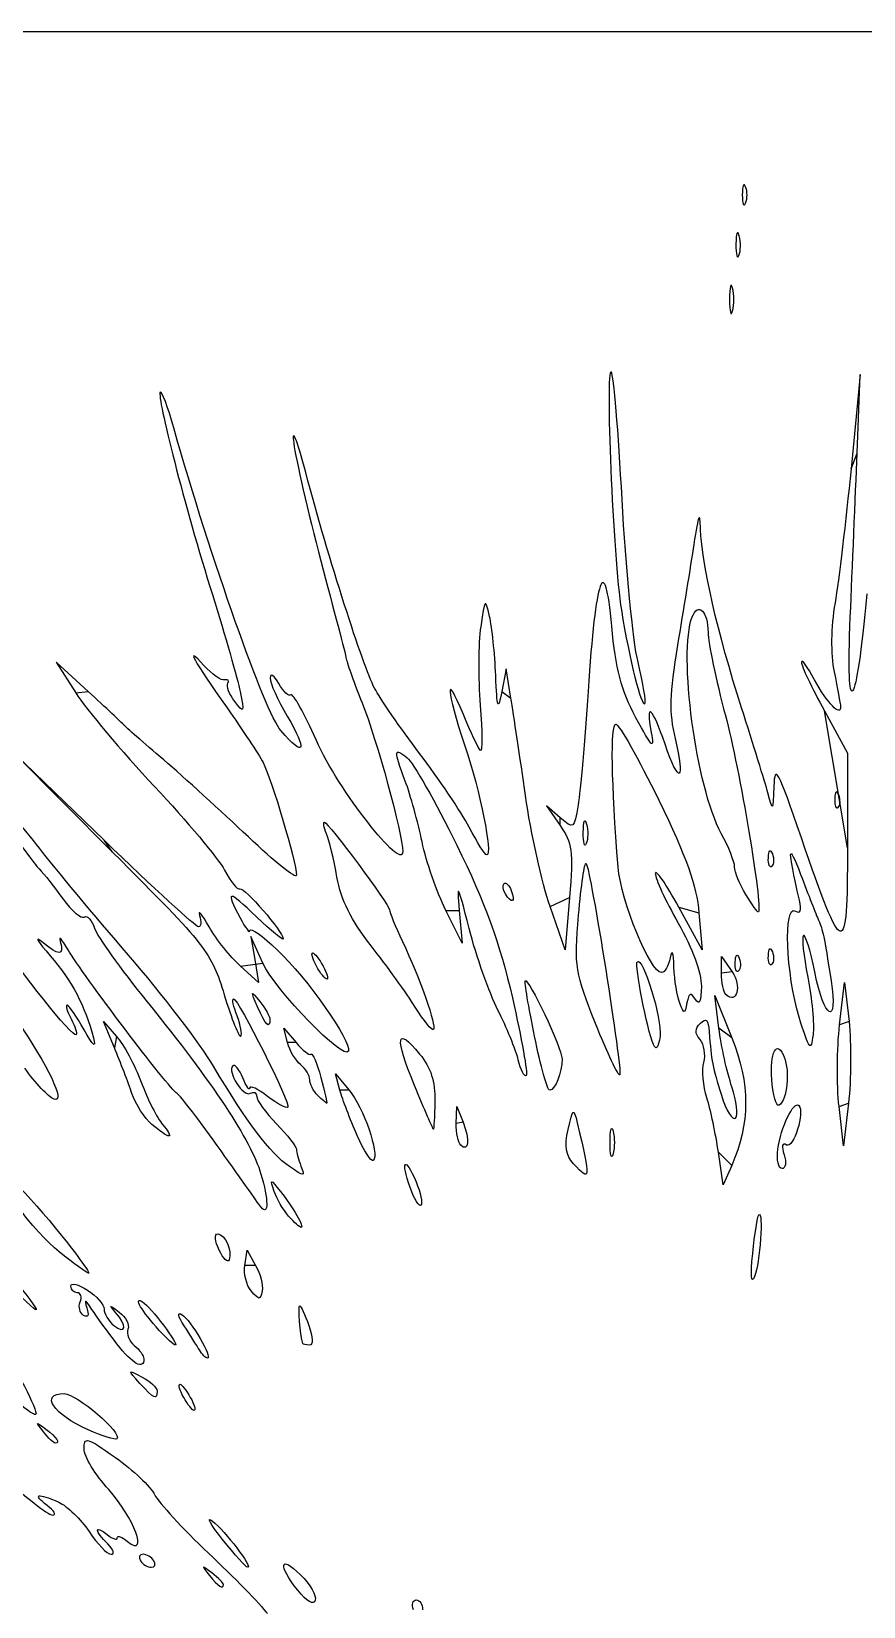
# Model space of a CAD drawing. Extents: x 759 to 1343, y 121 to 552.
# Drawn here: x 988.6 to 1064.9, y 408 to 552.3 of the extents above; entities that cross this region are included whole.
import ezdxf

# ---------------------------------------------------------------- set-up
doc = ezdxf.new("R2010")
doc.units = 0
doc.layers.add('Ebene_1', color=7, linetype='CONTINUOUS')

msp = doc.modelspace()

# ---------------------------------------------------------------- linework, layer by layer
at = {"layer": 'Ebene_1', "color": 7}
for points in [[(759.149696, 336.765508), (759.149696, 552.287068), (1051.22584, 552.287068), (1343.30192, 552.287068), (1343.30192, 336.765508), (1343.30192, 121.243956), (1051.22584, 121.243956), (759.149696, 121.243956), (759.149696, 336.765508), (759.149696, 336.765508)], [(1054.0628, 538.068636), (1054.0628, 538.068636)], [(1053.4728, 533.567204), (1053.47296, 533.567204)], [(1052.86224, 528.789228), (1052.86224, 528.789228)], [(1064.27792, 513.672604), (1064.56336, 520.85666), (1063.7204, 512.236428)], [(993.79624, 491.821116), (990.86256, 494.515132), (992.64608, 491.712076)], [(1032.54616, 491.222444), (1032.0976, 493.91646), (1031.70032, 491.821116)], [(1044.19392, 494.520252), (1044.19392, 494.520252)], [(1061.27696, 490.0529), (1063.39288, 486.189324), (1063.39288, 477.497268)], [(995.24968, 478.201052), (987.02688, 486.13314), (996.02464, 477.12398)], [(1062.59432, 482.354812), (1062.59432, 482.354812)], [(1037.06424, 480.257524), (1035.80424, 481.344372), (1037.05728, 479.548356)], [(1039.17472, 478.949836), (1039.17464, 478.949836)], [(1056.14184, 476.605044), (1056.14184, 476.605044)], [(1032.03328, 473.302292), (1032.03328, 473.302292)], [(1037.91328, 472.96298), (1037.51624, 468.173612), (1036.13752, 472.1197)], [(1049.78264, 471.540796), (1050.06112, 468.173788), (1047.9348, 472.065148)], [(1054.08416, 473.223572), (1054.08416, 473.223572)], [(1027.79952, 471.765812), (1028.07112, 468.77246), (1026.57912, 471.765812)], [(1009.8084, 466.93734), (1008.7, 469.370956), (1009.05608, 467.275604), (1009.41216, 465.180252), (1007.74512, 466.676932)], [(1051.83432, 466.012084), (1051.83432, 467.542196), (1052.81744, 466.161196)], [(1056.14184, 467.624972), (1056.14184, 467.624972)], [(1014.71632, 466.677108), (1014.71632, 466.677108)], [(1053.09936, 467.026332), (1053.09936, 467.026332)], [(1062.67416, 461.289068), (1063.13264, 465.180428), (1063.5356, 461.588404)], [(1048.01328, 463.283724), (1048.01328, 463.283716)], [(1051.61584, 460.989708), (1051.24832, 463.983068), (1052.80832, 460.0917)], [(1052.25008, 464.072892), (1052.25008, 464.072892)], [(1009.32768, 462.935412), (1009.32768, 462.935412)], [(1023.78096, 462.903924), (1023.78096, 462.903924)], [(1058.96896, 461.979884), (1058.96896, 461.979884)], [(996.19688, 459.193724), (995.20528, 461.588404), (996.39536, 460.231604)], [(1012.07536, 459.66234), (1011.73688, 460.989732), (1012.8468, 459.66818)], [(1040.30176, 461.401164), (1040.30176, 461.401164)], [(1034.70952, 460.241452), (1034.70952, 460.241452)], [(1045.6012, 459.49306), (1045.6012, 459.49306)], [(1033.21784, 458.075404), (1033.21784, 458.075404)], [(1016.87296, 455.302356), (1016.46552, 456.799036), (1017.71688, 455.302356)], [(1014.838, 454.82342), (1014.838, 454.82342)], [(1023.70912, 455.727868), (1023.70912, 455.727868)], [(1056.5624, 455.358388), (1056.56408, 455.358388)], [(1027.5332, 452.259116), (1027.5716, 453.805684), (1028.15888, 452.3603)], [(1063.4852, 454.10502), (1063.032, 450.21366), (1062.62376, 453.805684), (1062.62376, 453.805684)], [(999.63992, 452.15934), (999.63992, 452.15934)], [(1018.43976, 451.168812), (1018.43976, 451.168812)], [(1027.93816, 450.27602), (1027.93832, 450.27602)], [(1041.63112, 450.512988), (1041.63112, 450.512988)], [(1052.78832, 448.41762), (1051.99856, 446.621604), (1051.56296, 449.614964), (1051.56288, 449.614964)], [(1057.0196, 449.896268), (1057.0196, 449.896268)], [(1038.2824, 448.567308), (1038.2824, 448.567308)], [(1023.3028, 446.388788), (1023.3028, 446.388788)], [(1012.16488, 443.777916), (1012.16488, 443.777916)], [(991.14304, 440.485276), (991.14304, 440.485276)], [(1005.79832, 440.654516), (1005.79832, 440.654516)], [(1008.14168, 439.25498), (1008.35392, 440.634948), (1009.1396, 439.256556)], [(1054.70648, 440.335612), (1054.70648, 440.335612)], [(1008.7368, 436.916716), (1008.7368, 436.91674)], [(1000.30912, 433.301228), (1000.30912, 433.301228)], [(996.42384, 432.078764), (996.42384, 432.078748)], [(1003.99544, 431.505212), (1003.99544, 431.505212)], [(1013.45712, 432.103884), (1013.45744, 432.103884)], [(998.53344, 428.4493), (998.53344, 428.4493)], [(1002.54648, 427.164844), (1002.54648, 427.164844)], [(993.80248, 424.187924), (993.80248, 424.187924)], [(989.69056, 424.021828), (989.69056, 424.021828)], [(1006.10808, 414.14374), (1006.10808, 414.14374)], [(999.80824, 412.19806), (999.80824, 412.19806)], [(1006.19744, 410.029404), (1006.19744, 410.029404)], [(1013.0108, 409.489932), (1013.0108, 409.489932)]]:
    msp.add_lwpolyline(points, close=True, dxfattribs=at)
for points in [[(1054.0628, 538.068636), (1053.894, 538.48022), (1053.75584, 538.143436), (1053.75584, 537.320292)], [(1053.75584, 537.320292), (1053.75584, 536.497124), (1053.894, 536.160372), (1054.0628, 536.571956)], [(1054.0628, 536.571956), (1054.2316, 536.98354), (1054.2316, 537.657044), (1054.0628, 538.068636)], [(1053.47296, 533.567204), (1053.31872, 534.149692), (1053.18232, 533.818068), (1053.16992, 532.83026)], [(1053.16992, 532.83026), (1053.15792, 531.842452), (1053.28376, 531.365876), (1053.4504, 531.771196)], [(1053.4504, 531.771196), (1053.61712, 532.176516), (1053.62728, 532.984716), (1053.4728, 533.567204)], [(1052.86224, 528.789228), (1052.7092, 529.365452), (1052.584, 528.893996), (1052.584, 527.741556)], [(1052.86224, 526.693884), (1053.01528, 527.270108), (1053.01528, 528.213012), (1052.86224, 528.789228)], [(1052.584, 527.741556), (1052.584, 526.589116), (1052.7092, 526.11766), (1052.86224, 526.693884)], [(1041.74944, 521.09146), (1041.15816, 521.659292), (1041.90296, 503.98886), (1042.66776, 499.304684)], [(1042.73344, 509.41738), (1042.4008, 515.637892), (1041.958, 520.891236), (1041.74944, 521.09146)], [(1000.39968, 519.246372), (1000.0472, 518.89958), (1002.68448, 508.66206), (1005.17608, 500.704916)], [(1001.63864, 515.981972), (1001.09264, 517.91066), (1000.53512, 519.379636), (1000.39968, 519.246372)], [(1011.44648, 488.24486), (1010.00416, 489.931228), (1005.03536, 503.98338), (1001.63864, 515.981972)], [(1013.73304, 511.876596), (1012.89864, 515.005924), (1012.43928, 516.135276), (1012.63736, 514.570612)], [(1012.63736, 514.570612), (1012.82488, 513.0889), (1013.94424, 508.239668), (1015.1248, 503.794532)], [(1063.65504, 498.705828), (1063.84064, 502.986332), (1064.12088, 509.72138), (1064.27792, 513.672604)], [(1063.7204, 512.236428), (1063.25672, 507.4953), (1062.59664, 501.972564), (1062.25344, 499.963676)], [(1020.03552, 492.144372), (1018.96936, 494.18474), (1015.82768, 504.020756), (1013.73304, 511.876596)], [(1044.19392, 494.520252), (1043.72336, 496.493156), (1043.06616, 503.19686), (1042.73344, 509.41738)], [(1049.93256, 506.677356), (1049.87496, 508.408612), (1049.74056, 508.110364), (1049.308, 505.291212)], [(1053.69168, 490.324436), (1051.48688, 497.1825), (1050.03904, 503.480804), (1049.93256, 506.677356)], [(1049.308, 505.291212), (1049.0048, 503.315596), (1048.33456, 499.172196), (1047.81848, 496.08366)], [(1015.1248, 503.794532), (1016.30536, 499.349404), (1017.35424, 495.308372), (1017.45552, 494.814468)], [(1041.78448, 497.807828), (1041.15592, 504.819196), (1040.30056, 502.4601), (1039.61376, 491.821116)], [(1005.17608, 500.704916), (1006.3452, 496.971268), (1007.49, 492.973556), (1007.72, 491.821116)], [(1065.16976, 500.785908), (1064.19536, 489.975268), (1063.2184, 488.63366), (1063.65504, 498.705828)], [(1030.58704, 498.705828), (1030.19536, 500.414212), (1030.15568, 500.36826), (1029.77272, 497.763988)], [(1042.66776, 499.304684), (1043.43248, 494.621452), (1044.49824, 490.390812), (1044.83096, 490.718132)], [(1049.15984, 498.653564), (1049.70824, 500.05954), (1050.61736, 499.177516), (1050.61736, 497.2395)], [(1062.25344, 499.963676), (1061.86152, 497.669228), (1061.83432, 495.309452), (1062.18064, 493.617124)], [(1031.15088, 493.317788), (1031.06728, 495.293404), (1030.81352, 497.71802), (1030.58704, 498.705828)], [(1044.00816, 489.426428), (1042.66304, 491.93238), (1042.13168, 493.934996), (1041.78448, 497.807828)], [(1051.82128, 478.83074), (1049.51824, 483.058404), (1047.8688, 495.343476), (1049.15984, 498.653564)], [(1029.77272, 497.763988), (1029.55128, 496.258172), (1029.53304, 493.025348), (1029.73192, 490.57994)], [(1050.61736, 497.2395), (1050.61736, 496.307172), (1051.33208, 492.888196), (1052.2056, 489.64178)], [(1004.40296, 494.215796), (1002.57664, 496.249916), (1003.44472, 494.656292), (1006.52272, 490.324436)], [(1047.81848, 496.08366), (1047.05864, 491.536372), (1047.01688, 489.907372), (1047.59896, 487.520284)], [(1006.32008, 492.88362), (1006.0048, 492.793148), (1005.14208, 493.392628), (1004.40296, 494.215796)], [(1011.2676, 492.550676), (1010.8368, 493.314188), (1010.48744, 493.54366), (1010.47536, 493.071052)], [(1017.45552, 494.814468), (1017.5568, 494.320564), (1018.20424, 492.5151), (1018.89424, 490.802324)], [(1028.18208, 489.72758), (1026.48136, 493.855116), (1026.57352, 492.053492), (1028.32992, 486.837972)], [(1044.83096, 490.718132), (1044.9512, 490.836404), (1044.66448, 492.547356), (1044.19392, 494.520252)], [(1059.17416, 494.515132), (1059.16616, 494.185868), (1060.1132, 492.17786), (1061.27696, 490.0529)], [(1060.3716, 492.90758), (1059.72016, 494.121004), (1059.18136, 494.844404), (1059.17416, 494.515132)], [(1062.18064, 493.617124), (1062.48352, 492.13542), (1062.74328, 490.705156), (1062.75792, 490.438772)], [(1006.59784, 492.577684), (1006.76032, 492.836428), (1006.63544, 492.9741), (1006.32008, 492.88362)], [(1007.22024, 490.916508), (1006.71536, 491.571412), (1006.43528, 492.318948), (1006.59784, 492.577684)], [(1010.47536, 493.071052), (1010.46336, 492.606076), (1011.16248, 491.035868), (1012.02872, 489.581692)], [(1012.37504, 491.516196), (1012.18984, 491.333972), (1011.69152, 491.7995), (1011.2676, 492.550676)], [(1024.16992, 486.15766), (1022.40536, 488.475708), (1020.54488, 491.169732), (1020.03552, 492.144372)], [(1031.70032, 491.821116), (1031.35864, 490.019188), (1031.28168, 490.228772), (1031.15088, 493.317788)], [(1062.75792, 490.438772), (1062.81312, 489.436756), (1061.51304, 490.78134), (1060.3716, 492.90758)], [(992.64608, 491.712076), (993.62696, 490.170388), (996.87128, 486.313716), (999.8556, 483.141692)], [(997.05064, 488.774076), (996.87432, 488.968236), (995.40984, 490.339404), (993.79624, 491.821116)], [(1007.72, 491.821116), (1008.11152, 489.859908), (1008.07952, 489.801996), (1007.22024, 490.916508)], [(1014.70672, 487.345804), (1013.60952, 489.821732), (1012.56024, 491.698404), (1012.37504, 491.516196)], [(1018.89424, 490.802324), (1020.25208, 487.431716), (1022.62368, 478.762076), (1022.62368, 477.168764)], [(1029.73192, 490.57994), (1029.93104, 488.134532), (1029.94112, 486.269252), (1029.75432, 486.434892)], [(1033.87672, 482.2971), (1033.3916, 485.724324), (1032.79288, 489.740732), (1032.54616, 491.222444)], [(1039.61376, 491.821116), (1039.3268, 487.37598), (1038.91928, 482.711164), (1038.70816, 481.45486)], [(1046.67248, 486.992964), (1045.51304, 490.427284), (1044.85952, 490.98902), (1045.40856, 488.07942)], [(1006.52272, 490.324436), (1007.92656, 488.34882), (1009.41112, 486.096476), (1009.82184, 485.319228)], [(1012.02872, 489.581692), (1013.93344, 486.383964), (1013.63128, 485.690236), (1011.44648, 488.24486)], [(1029.75432, 486.434892), (1029.56752, 486.600516), (1028.86008, 488.082228), (1028.18208, 489.72758)], [(1045.40856, 488.07942), (1045.71608, 486.449516), (1045.4888, 486.668132), (1044.00816, 489.426428)], [(1052.2056, 489.64178), (1053.50904, 484.797796), (1055.63496, 472.12482), (1055.2264, 471.634524)], [(1056.0956, 482.541716), (1055.832, 483.529524), (1054.75024, 487.031748), (1053.69168, 490.324436)], [(1000.71792, 485.553484), (998.87728, 487.130652), (997.22696, 488.579916), (997.05064, 488.774076)], [(1042.37336, 475.736908), (1041.75064, 483.42298), (1041.664, 488.827932), (1042.1636, 488.827932)], [(1042.1636, 488.827932), (1042.46, 488.827932), (1044.23288, 485.695908), (1046.10336, 481.867868)], [(1022.62368, 477.168764), (1022.62368, 475.234524), (1016.69864, 482.850996), (1014.70672, 487.345804)], [(1022.86472, 483.601684), (1021.77896, 486.496764), (1021.79936, 486.756836), (1023.03416, 485.758212)], [(1028.32992, 486.837972), (1029.73288, 482.671956), (1030.89744, 476.85434), (1030.32848, 476.85434)], [(1047.59896, 487.520284), (1048.56424, 483.561556), (1047.94904, 483.211444), (1046.67248, 486.992964)], [(1008.47624, 478.503148), (1006.04984, 480.803668), (1002.55864, 483.976316), (1000.71792, 485.553484)], [(1009.82184, 485.319228), (1010.60712, 483.833148), (1012.88776, 476.154292), (1012.88776, 474.996284)], [(1023.03416, 485.758212), (1023.59296, 485.306316), (1025.64, 481.703748), (1027.58328, 477.752524)], [(1028.71336, 479.398692), (1027.97904, 480.798084), (1025.93448, 483.83962), (1024.16992, 486.15766)], [(1059.17256, 478.41598), (1057.02864, 484.654996), (1056.7168, 485.239028), (1056.65056, 483.140388)], [(1024.39912, 478.05186), (1024.0208, 479.862836), (1023.33032, 482.36026), (1022.86472, 483.601684)], [(989.3284, 477.472052), (987.92656, 479.293484), (986.0396, 481.4487), (985.1352, 482.26142)], [(999.8556, 483.141692), (1002.83992, 479.96966), (1005.7348, 476.5165), (1006.28864, 475.468012)], [(1036.13752, 472.1197), (1035.3792, 474.290036), (1034.36184, 478.869876), (1033.87672, 482.2971)], [(1056.65056, 483.140388), (1056.57696, 480.813748), (1056.56128, 480.796732), (1056.0956, 482.541716)], [(1062.22672, 481.993116), (1062.20032, 481.36202), (1062.34408, 481.008428), (1062.54632, 481.207356)], [(1062.59432, 482.354812), (1062.40008, 482.832388), (1062.25592, 482.690532), (1062.22672, 481.993116)], [(1062.54632, 481.207356), (1062.74848, 481.4063), (1062.77016, 481.922652), (1062.59432, 482.354812)], [(1038.70816, 481.45486), (1038.32936, 479.200732), (1038.30768, 479.18498), (1037.06424, 480.257524)], [(1046.10336, 481.867868), (1048.61488, 476.727716), (1049.57688, 474.027396), (1049.78264, 471.540796)], [(985.99816, 480.06114), (987.3772, 478.038268), (988.86632, 476.017748), (989.30744, 475.571108)], [(1015.6432, 478.800196), (1015.39648, 479.37642), (1015.308, 479.847868), (1015.44656, 479.847868)], [(1015.44656, 479.847868), (1015.79104, 479.847868), (1021.40976, 472.287788), (1021.40976, 471.824324)], [(1030.32848, 476.85434), (1030.1744, 476.85434), (1029.4476, 477.9993), (1028.71336, 479.398692)], [(1037.05728, 479.548356), (1038.16568, 477.959628), (1038.26448, 477.199596), (1037.91328, 472.96298)], [(1039.17464, 478.949836), (1039.18664, 479.937644), (1039.32336, 480.269276), (1039.47768, 479.686788)], [(1039.47768, 479.686788), (1039.63192, 479.1043), (1039.62176, 478.296092), (1039.45528, 477.890772)], [(1003.9016, 470.268956), (1003.6656, 470.268956), (999.77224, 473.838396), (995.24968, 478.201052)], [(1012.88776, 474.996284), (1012.88776, 474.624548), (1010.90256, 476.202636), (1008.47624, 478.503148)], [(1016.59992, 474.811844), (1016.3204, 476.42922), (1015.88992, 478.223972), (1015.6432, 478.800196)], [(1026.57912, 471.765812), (1025.75848, 473.412156), (1024.77744, 476.240876), (1024.39912, 478.05186)], [(1027.58328, 477.752524), (1030.17336, 472.485964), (1031.53312, 468.750844), (1032.6776, 463.75858)], [(1039.45528, 477.890772), (1039.28856, 477.485452), (1039.16232, 477.962052), (1039.17472, 478.949836)], [(1053.05128, 475.758372), (1053.05128, 476.206348), (1052.49784, 477.588916), (1051.82128, 478.83074)], [(1058.98464, 472.724508), (1057.8856, 477.535092), (1057.91864, 478.179524), (1059.10416, 475.0585)], [(1063.39288, 477.497268), (1063.39288, 467.129076), (1063.0236, 467.20946), (1059.17256, 478.41598)], [(997.49136, 467.673372), (994.4036, 471.241212), (990.73024, 475.65062), (989.3284, 477.472052)], [(996.02464, 477.12398), (1004.6976, 468.439996), (1005.06712, 467.968052), (1006.2624, 464.048196)], [(1038.7484, 471.332612), (1038.9816, 474.087132), (1039.29352, 476.221724), (1039.44144, 476.07614)], [(1056.46144, 475.819284), (1056.2592, 475.620356), (1056.11544, 475.973948), (1056.14184, 476.605044)], [(1056.14184, 476.605044), (1056.17144, 477.302468), (1056.3152, 477.444324), (1056.50944, 476.96674)], [(1056.50944, 476.96674), (1056.6852, 476.53458), (1056.6636, 476.01822), (1056.46144, 475.819284)], [(989.30744, 475.571108), (989.74848, 475.12446), (990.73744, 473.8803), (991.50504, 472.806308)], [(1006.28864, 475.468012), (1006.84256, 474.419508), (1007.47696, 473.64334), (1007.69856, 473.74318)], [(1019.73528, 468.525796), (1017.88976, 470.875804), (1016.95688, 472.746116), (1016.59992, 474.811844)], [(1039.44144, 476.07614), (1039.83056, 475.693316), (1042.80136, 456.99174), (1042.51744, 456.712396)], [(1046.36032, 466.078436), (1045.31832, 466.078436), (1042.62784, 472.596196), (1042.37336, 475.736908)], [(1045.77896, 475.155772), (1045.76296, 474.715372), (1046.70776, 472.668972), (1047.87912, 470.608212)], [(1047.9348, 472.065148), (1046.76528, 474.205396), (1045.7952, 475.59618), (1045.77896, 475.155772)], [(1054.08416, 473.223572), (1053.51608, 474.169732), (1053.05128, 475.310396), (1053.05128, 475.758372)], [(1059.10416, 475.0585), (1059.792, 473.247524), (1060.52944, 471.361708), (1060.7428, 470.867804)], [(1009.2368, 471.166964), (1006.5876, 473.712092), (1006.32704, 473.698212), (1007.71184, 471.085732)], [(1007.69856, 473.74318), (1008.1, 473.924108), (1011.6708, 469.810572), (1011.6708, 469.167132)], [(1028.712, 470.131108), (1027.66504, 474.223276), (1027.55936, 474.412564), (1027.79952, 471.765812)], [(1032.03328, 473.302292), (1031.81272, 473.653468), (1031.76272, 474.069196), (1031.92224, 474.226124)], [(1031.92224, 474.226124), (1032.08176, 474.383052), (1032.3744, 474.095724), (1032.57256, 473.58762)], [(1032.57256, 473.58762), (1032.984, 472.5327), (1032.63336, 472.34714), (1032.03328, 473.302292)], [(991.50504, 472.806308), (992.27256, 471.732316), (993.13376, 470.995364), (993.4188, 471.168652)], [(1004.88352, 470.268956), (1004.22648, 471.421404), (1003.83336, 471.892852), (1004.00984, 471.316636)], [(1021.40976, 471.824324), (1021.40976, 471.620332), (1021.95016, 470.311404), (1022.61064, 468.915596)], [(1055.2264, 471.634524), (1055.1664, 471.562364), (1054.65224, 472.277412), (1054.08416, 473.223572)], [(1058.96896, 461.979884), (1057.75264, 465.90182), (1057.51768, 472.379988), (1058.61592, 471.712164)], [(1058.61592, 471.712164), (1059.09376, 471.421612), (1059.2096, 471.739684), (1058.98464, 472.724508)], [(993.4188, 471.168652), (993.70376, 471.341948), (994.12968, 470.886108), (994.36536, 470.1557)], [(1004.00984, 471.316636), (1004.18632, 470.740412), (1004.1376, 470.268956), (1003.9016, 470.268956)], [(1007.71184, 471.085732), (1008.21176, 470.142604), (1008.62256, 469.627684), (1008.62456, 469.941452)], [(1011.6708, 469.167132), (1011.6708, 468.980948), (1010.57552, 469.880876), (1009.2368, 471.166964)], [(1040.30176, 461.401164), (1038.43184, 466.056756), (1038.34744, 466.596644), (1038.7484, 471.332612)], [(1047.87912, 470.608212), (1049.1644, 468.346948), (1050.00512, 466.053404), (1049.99952, 464.823564)], [(1060.7428, 470.867804), (1061.16136, 469.898732), (1061.21928, 469.620436), (1061.89576, 465.3301)], [(992.68984, 460.375116), (992.40104, 460.090932), (987.33208, 466.39922), (985.58168, 469.221324)], [(989.52296, 468.921988), (988.8352, 469.498204), (989.19016, 468.911668), (990.31176, 467.618516)], [(991.22832, 468.921988), (991.63912, 467.592956), (991.10928, 467.592956), (989.52296, 468.921988)], [(991.94264, 468.173644), (991.3716, 469.161452), (991.05016, 469.498204), (991.22832, 468.921988)], [(994.36536, 470.1557), (994.60096, 469.425284), (996.76936, 466.390604), (999.184, 463.411956)], [(1007.74512, 466.676932), (1006.82832, 467.500108), (1005.54056, 469.116516), (1004.88352, 470.268956)], [(1008.62456, 469.941452), (1008.62456, 470.255228), (1009.75696, 469.447028), (1011.1364, 468.145444)], [(1022.61064, 468.915596), (1024.19568, 465.566124), (1025.7436, 461.162788), (1025.4408, 460.86486)], [(1031.34656, 462.647724), (1030.5488, 464.218148), (1029.36328, 467.585676), (1028.712, 470.131108)], [(1059.35592, 469.487532), (1059.18864, 469.3229), (1059.36872, 467.6041), (1059.7556, 465.66798)], [(1060.39008, 466.136644), (1059.98864, 468.144268), (1059.52328, 469.652172), (1059.35592, 469.487532)], [(990.31176, 467.618516), (992.30816, 465.316844), (993.48064, 463.090076), (994.27504, 460.091588)], [(1001.93464, 455.002924), (1001.18624, 455.45802), (993.23352, 465.940692), (991.94264, 468.173644)], [(1005.28736, 457.495964), (1004.08728, 459.5257), (1000.57912, 464.105532), (997.49136, 467.673372)], [(1011.1364, 468.145444), (1013.85904, 465.57642), (1017.95272, 459.755732), (1017.64336, 458.893396)], [(1014.71632, 466.677108), (1014.35808, 467.335644), (1014.20192, 467.874452), (1014.36928, 467.874452)], [(1014.36928, 467.874452), (1014.53656, 467.874452), (1014.96656, 467.335644), (1015.3248, 466.677108)], [(1023.78096, 462.903924), (1023.0008, 464.156004), (1021.18024, 466.685852), (1019.73528, 468.525796)], [(1044.12768, 467.077156), (1044.6516, 467.59258), (1046.42432, 461.79566), (1046.21192, 460.261772)], [(1047.492, 466.576404), (1047.4392, 467.96966), (1047.31272, 468.280036), (1047.14544, 467.425444)], [(1053.09936, 467.026332), (1053.12896, 467.723756), (1053.27272, 467.865612), (1053.46696, 467.388028)], [(1056.46144, 466.83922), (1056.2592, 466.640284), (1056.11544, 466.993876), (1056.14184, 467.624972)], [(1056.14184, 467.624972), (1056.17144, 468.322396), (1056.3152, 468.464252), (1056.50944, 467.986676)], [(1056.50944, 467.986676), (1056.6852, 467.554508), (1056.6636, 467.038156), (1056.46144, 466.83922)], [(1017.64336, 458.893396), (1017.29616, 457.925852), (1010.94104, 464.450524), (1009.8084, 466.93734)], [(1015.67184, 465.479764), (1015.50456, 465.479764), (1015.07456, 466.018572), (1014.71632, 466.677108)], [(1015.3248, 466.677108), (1015.68304, 466.018572), (1015.8392, 465.479764), (1015.67184, 465.479764)], [(1045.6012, 459.49306), (1045.026, 460.852956), (1043.86656, 466.820268), (1044.12768, 467.077156)], [(1047.14544, 467.425444), (1047.0004, 466.684588), (1046.64712, 466.078436), (1046.36032, 466.078436)], [(1048.01328, 463.283716), (1047.77216, 463.886868), (1047.5376, 465.368572), (1047.492, 466.576404)], [(1052.81744, 466.161196), (1053.73736, 464.869036), (1053.25304, 463.08618), (1052.25008, 464.072892)], [(1053.41896, 466.240572), (1053.2168, 466.041644), (1053.07296, 466.395236), (1053.09936, 467.026332)], [(1053.46696, 467.388028), (1053.64272, 466.955868), (1053.62112, 466.439516), (1053.41896, 466.240572)], [(1061.89576, 465.3301), (1062.56616, 461.078196), (1061.26192, 461.776828), (1060.39008, 466.136644)], [(1034.70952, 460.241452), (1034.15968, 462.957892), (1033.77232, 465.248348), (1033.8488, 465.331348)], [(1033.8488, 465.331348), (1034.1424, 465.650148), (1037.23048, 459.125596), (1037.23048, 458.186412)], [(1049.99952, 464.823564), (1049.99152, 463.410772), (1049.82536, 463.041924), (1049.45264, 463.62098)], [(1052.25008, 464.072892), (1052.02144, 464.297892), (1051.83432, 465.170532), (1051.83432, 466.012084)], [(1059.7556, 465.66798), (1060.1428, 463.731868), (1060.3604, 461.348412), (1060.23912, 460.371412)], [(999.184, 463.411956), (1005.30072, 455.866612), (1008.66496, 450.78246), (1009.63104, 447.624172)], [(1006.2624, 464.048196), (1006.9444, 461.811548), (1007.62648, 460.103644), (1007.77816, 460.25286)], [(1007.44344, 462.103868), (1007.10768, 462.972708), (1006.96008, 463.68358), (1007.11536, 463.68358)], [(1007.11536, 463.68358), (1007.54368, 463.68358), (1012.3932, 454.017324), (1012.1064, 453.735172)], [(1009.32768, 462.935412), (1008.66368, 464.462052), (1008.67872, 464.49726), (1009.53424, 463.41966)], [(1009.53424, 463.41966), (1010.04168, 462.780508), (1010.45688, 462.039652), (1010.45688, 461.773316)], [(1032.6776, 463.75858), (1033.53624, 460.013148), (1034.10376, 456.815884), (1033.9388, 456.653556)], [(1048.68336, 463.321644), (1048.4616, 462.2359), (1048.4328, 462.234268), (1048.01328, 463.283724)], [(1049.45264, 463.62098), (1049.02256, 464.289204), (1048.8688, 464.229356), (1048.68336, 463.321644)], [(991.85864, 463.08494), (991.68752, 463.08494), (991.85064, 462.523068), (992.22672, 461.836324)], [(993.42064, 460.839924), (992.73272, 462.074684), (992.02976, 463.08494), (991.85864, 463.08494)], [(992.22672, 461.836324), (992.60032, 461.149588), (992.80872, 460.492044), (992.68984, 460.375116)], [(1007.77816, 460.25286), (1007.92984, 460.402084), (1007.77816, 461.235028), (1007.44344, 462.103868)], [(1010.45688, 461.773316), (1010.45688, 460.863388), (1010.04408, 461.28818), (1009.32768, 462.935412)], [(1025.4408, 460.86486), (1025.30808, 460.734268), (1024.56112, 461.651844), (1023.78096, 462.903924)], [(1033.21784, 458.075404), (1032.9864, 459.019748), (1032.14424, 461.077292), (1031.34656, 462.647724)], [(1049.91304, 461.434148), (1050.44664, 461.959084), (1050.64272, 461.771404), (1050.72152, 460.660444)], [(1060.23912, 460.371412), (1060.04312, 458.791812), (1059.90248, 458.969964), (1058.96896, 461.979884)], [(987.27168, 461.661772), (990.10792, 457.58754), (991.768, 454.075404), (990.65976, 454.493796)], [(994.27504, 460.091588), (994.54344, 459.078396), (994.26704, 459.32014), (993.42064, 460.839924)], [(1023.70912, 455.727868), (1021.85312, 460.21058), (1022.02448, 461.26682), (1024.17768, 458.615868)], [(1042.51744, 456.712396), (1042.3864, 456.583452), (1041.38936, 458.693396), (1040.30176, 461.401164)], [(1046.21192, 460.261772), (1046.05672, 459.141316), (1045.85656, 458.889372), (1045.6012, 459.49306)], [(1049.88744, 459.93626), (1049.38648, 460.530124), (1049.3932, 460.922804), (1049.91304, 461.434148)], [(1050.72152, 460.660444), (1050.9124, 457.970916), (1051.01896, 457.413444), (1051.8356, 454.834116)], [(1052.79992, 455.610204), (1052.3508, 456.922588), (1051.818, 459.343364), (1051.61584, 460.989708)], [(1062.62376, 453.805684), (1062.3992, 455.7813), (1062.42184, 459.14882), (1062.67416, 461.289068)], [(1063.5356, 461.588404), (1063.7572, 459.612788), (1063.73456, 456.245268), (1063.4852, 454.10502)], [(997.80624, 455.003028), (997.46648, 455.990828), (996.74224, 457.876644), (996.19688, 459.193724)], [(996.39536, 460.231604), (997.04992, 459.485356), (998.06352, 457.599548), (998.64784, 456.040908)], [(1013.2608, 457.643348), (1012.79496, 458.023724), (1012.26152, 458.932268), (1012.07536, 459.66234)], [(1012.8468, 459.66818), (1013.45728, 458.941324), (1014.07336, 458.461388), (1014.21592, 458.601644)], [(1036.10056, 455.302412), (1035.88536, 455.302444), (1035.25936, 457.525012), (1034.70952, 460.241452)], [(1050.2272, 457.855084), (1050.41376, 458.557052), (1050.2608, 459.49358), (1049.88744, 459.93626)], [(1052.80832, 460.0917), (1054.47944, 455.922996), (1054.47312, 452.249164), (1052.78832, 448.41762)], [(1056.56408, 455.358388), (1056.18208, 457.919404), (1056.66064, 459.920964), (1057.38584, 458.795324)], [(1012.23432, 448.317132), (1010.48744, 449.516068), (1008.2844, 452.426924), (1005.28736, 457.495964)], [(1007.04472, 457.535724), (1006.50072, 457.00046), (1008.0204, 454.633196), (1008.65888, 455.021412)], [(1007.96824, 456.436772), (1007.6476, 457.225436), (1007.232, 457.719964), (1007.04472, 457.535724)], [(1014.10784, 456.246796), (1014.10784, 456.634532), (1013.72664, 457.26298), (1013.2608, 457.643348)], [(1014.21592, 458.601644), (1014.35848, 458.7419), (1014.7652, 457.787532), (1015.11968, 456.480836)], [(1024.17768, 458.615868), (1025.2196, 457.332972), (1025.60496, 456.129292), (1025.56712, 454.2755)], [(1033.9388, 456.653556), (1033.77376, 456.491228), (1033.44936, 457.13106), (1033.21784, 458.075404)], [(1037.23048, 458.186412), (1037.23048, 456.906716), (1036.60192, 455.30234), (1036.10056, 455.302412)], [(1050.5076, 454.593548), (1050.1668, 455.685428), (1050.04056, 457.153116), (1050.2272, 457.855084)], [(1057.38584, 458.795324), (1058.05072, 457.763356), (1058.04728, 455.230732), (1057.37784, 454.194036)], [(990.65976, 454.493796), (990.14432, 454.688388), (988.93992, 455.960148), (987.98336, 457.319924)], [(998.64784, 456.040908), (999.23216, 454.482268), (1000.11704, 452.735556), (1000.61416, 452.15934)], [(1008.58976, 455.4953), (1008.56816, 455.224452), (1008.28888, 455.648116), (1007.96824, 456.436772)], [(1014.838, 454.82342), (1014.4364, 455.218548), (1014.10784, 455.85906), (1014.10784, 456.246796)], [(1015.11968, 456.480836), (1015.47416, 455.17414), (1015.72008, 454.10502), (1015.66624, 454.10502)], [(999.63992, 452.15934), (998.9712, 452.735556), (998.146, 454.01522), (997.80624, 455.003028)], [(1005.96752, 449.747068), (1004.05176, 452.45394), (1002.23704, 454.819084), (1001.93464, 455.002924)], [(1010.24248, 454.73858), (1009.35472, 455.425628), (1008.61096, 455.766156), (1008.58976, 455.4953)], [(1008.65888, 455.021412), (1008.97672, 455.2147), (1009.2368, 455.085092), (1009.2368, 454.733396)], [(1009.2368, 454.733396), (1009.2368, 454.3817), (1010.05832, 453.248236), (1011.06232, 452.214588)], [(1012.1064, 453.735172), (1011.96896, 453.600004), (1011.13024, 454.051532), (1010.24248, 454.73858)], [(1015.66624, 454.10502), (1015.61264, 454.10502), (1015.2396, 454.4283), (1014.838, 454.82342)], [(1018.43976, 451.168812), (1017.80216, 452.619092), (1017.09712, 454.479188), (1016.87296, 455.302356)], [(1017.71688, 455.302356), (1019.0308, 453.730932), (1020.51264, 449.430868), (1019.93584, 448.863364)], [(1025.43984, 451.719476), (1025.39824, 451.724276), (1024.61984, 453.528284), (1023.70912, 455.727868)], [(1051.56288, 449.614964), (1051.32328, 451.261308), (1050.84848, 453.501668), (1050.5076, 454.593548)], [(1051.8356, 454.834116), (1052.282, 453.424156), (1052.86536, 452.485092), (1053.13184, 452.7473)], [(1053.13184, 452.7473), (1053.3984, 453.009516), (1053.24896, 454.29782), (1052.79992, 455.610204)], [(1057.37784, 454.194036), (1057.01136, 453.62502), (1056.76944, 453.970412), (1056.5624, 455.358388)], [(1025.56712, 454.2755), (1025.53832, 452.86466), (1025.48112, 451.714444), (1025.43984, 451.719476)], [(1037.79504, 451.710332), (1038.24064, 453.677092), (1038.29152, 453.713836), (1038.62472, 452.309004)], [(1057.0196, 449.896268), (1057.27688, 451.896484), (1058.46232, 454.3689), (1058.9392, 453.899764)], [(1058.9392, 453.899764), (1059.51752, 453.33074), (1058.44016, 449.896908), (1057.80456, 450.283404)], [(1001.18696, 451.11166), (1001.0048, 451.11166), (1000.30864, 451.583116), (999.63992, 452.15934)], [(1000.61416, 452.15934), (1001.11136, 451.583116), (1001.36912, 451.11166), (1001.18696, 451.11166)], [(1011.06232, 452.214588), (1012.06632, 451.180948), (1012.88776, 450.12782), (1012.88776, 449.874316)], [(1027.93832, 450.27602), (1027.69432, 450.516108), (1027.512, 451.4085), (1027.5332, 452.259116)], [(1028.15888, 452.3603), (1028.79184, 450.802708), (1028.66072, 449.565108), (1027.93816, 450.27602)], [(1038.2824, 448.567308), (1037.56208, 449.351668), (1037.4396, 450.141612), (1037.79504, 451.710332)], [(1038.62472, 452.309004), (1039.8684, 447.064452), (1039.84976, 446.860684), (1038.2824, 448.567308)], [(1041.63112, 450.512988), (1041.63112, 451.665436), (1041.75632, 452.136884), (1041.90944, 451.560668)], [(1019.93584, 448.863364), (1019.75056, 448.681084), (1019.07736, 449.71854), (1018.43976, 451.168812)], [(1041.90944, 449.465316), (1041.75632, 448.8891), (1041.63112, 449.360548), (1041.63112, 450.512988)], [(1041.90944, 451.560668), (1042.06248, 450.984444), (1042.06248, 450.04154), (1041.90944, 449.465316)], [(1057.80456, 450.283404), (1057.40984, 450.523412), (1057.33128, 450.195196), (1057.5908, 449.39062)], [(984.90024, 448.522724), (984.90024, 449.228644), (988.39736, 445.691436), (991.32848, 442.020844)], [(1009.64784, 444.576028), (1009.53936, 444.713228), (1007.8832, 447.040196), (1005.96752, 449.747068)], [(1012.88776, 449.874316), (1012.88776, 449.620812), (1013.07288, 448.938764), (1013.2992, 448.358652)], [(1023.3028, 446.388788), (1022.41752, 448.887396), (1022.84056, 449.303628), (1023.84368, 446.92094)], [(1057.39608, 448.118308), (1057.0632, 448.118308), (1056.89376, 448.918388), (1057.0196, 449.896268)], [(1057.5908, 449.39062), (1057.82152, 448.675476), (1057.73624, 448.118308), (1057.39608, 448.118308)], [(991.14304, 440.485276), (988.96856, 442.242588), (984.90024, 447.480396), (984.90024, 448.522724)], [(1009.63104, 447.624172), (1010.33008, 445.33898), (1010.3392, 443.701996), (1009.64784, 444.576028)], [(1013.2992, 448.358652), (1013.68824, 447.361044), (1013.63056, 447.358796), (1012.23432, 448.317132)], [(1010.85208, 446.022932), (1010.45384, 447.220276), (1010.45384, 447.220276), (1011.41272, 446.022932)], [(1012.16488, 443.777916), (1011.66192, 444.35414), (1011.07112, 445.364396), (1010.85208, 446.022932)], [(1011.41272, 446.022932), (1012.56248, 444.587116), (1013.63288, 442.730244), (1013.3108, 442.730244)], [(1024.30016, 444.775836), (1024.12648, 444.604956), (1023.67768, 445.33078), (1023.3028, 446.388788)], [(1023.84368, 446.92094), (1024.26848, 445.91202), (1024.47384, 444.946724), (1024.30016, 444.775836)], [(1055.26624, 443.877748), (1055.71872, 444.393116), (1055.37816, 439.38758), (1054.88272, 438.24026)], [(1013.3108, 442.730244), (1013.18352, 442.730244), (1012.66792, 443.2017), (1012.16488, 443.777916)], [(1054.70648, 440.335612), (1054.89392, 442.146588), (1055.14584, 443.740548), (1055.26624, 443.877748)], [(991.32848, 442.020844), (992.85736, 440.106156), (993.98288, 438.539596), (993.82952, 438.539596)], [(1005.79832, 440.654516), (1005.40512, 441.480292), (1005.3464, 442.13162), (1005.66528, 442.13162)], [(1005.66528, 442.13162), (1006.34136, 442.13162), (1007.00912, 440.627868), (1006.7112, 439.77626)], [(993.82952, 438.539596), (993.67616, 438.539596), (992.46728, 439.415156), (991.14304, 440.485276)], [(1006.7112, 439.77626), (1006.59592, 439.446884), (1006.18512, 439.8421), (1005.79832, 440.654516)], [(1054.88272, 438.24026), (1054.56096, 437.49514), (1054.4944, 438.2865), (1054.70648, 440.335612)], [(985.6672, 439.501972), (989.8072, 434.62474), (990.1824, 433.755628), (986.50024, 437.57246)], [(1008.7368, 436.91674), (1008.2928, 437.443796), (1008.02496, 438.496004), (1008.14168, 439.25498)], [(1009.1396, 439.256556), (1009.57176, 438.498452), (1009.83952, 437.446236), (1009.73472, 436.918316)], [(992.20208, 437.356052), (992.20208, 437.692916), (992.88664, 437.527228), (993.72336, 436.987868)], [(992.79152, 436.74358), (992.46736, 436.74358), (992.20208, 437.019196), (992.20208, 437.356052)], [(993.05424, 435.906132), (993.23392, 436.366732), (993.11584, 436.74358), (992.79152, 436.74358)], [(993.37064, 434.677692), (993.01696, 434.89274), (992.87464, 435.445532), (993.05424, 435.906132)], [(994.13768, 435.221772), (993.50024, 436.19258), (993.40488, 436.222156), (993.67432, 435.365476)], [(993.72336, 436.987868), (994.56, 436.448508), (995.24456, 435.667068), (995.24456, 435.251356)], [(1000.30912, 433.301228), (998.70232, 435.057252), (997.87656, 436.465172), (998.7732, 435.919972)], [(998.7732, 435.919972), (999.50344, 435.475948), (1002.17464, 431.954212), (1001.7812, 431.954212)], [(1009.73472, 436.918316), (1009.56, 436.038388), (1009.47688, 436.038252), (1008.7368, 436.916716)], [(993.67432, 435.365476), (993.88464, 434.696732), (993.76928, 434.435316), (993.37064, 434.677692)], [(996.42384, 432.078748), (995.60792, 433.135052), (994.57912, 434.549412), (994.13768, 435.221772)], [(995.24456, 435.251356), (995.24456, 434.835636), (995.65528, 434.160132), (996.15728, 433.750228)], [(996.30944, 434.948628), (995.65968, 435.665492), (995.70808, 435.668964), (996.64136, 434.972468)], [(996.15728, 433.750228), (997.26024, 432.84962), (997.3772, 433.770548), (996.30944, 434.948628)], [(996.64136, 434.972468), (997.24224, 434.524004), (997.6008, 433.815836), (997.43816, 433.398764)], [(1002.5904, 433.727068), (1001.99536, 434.643636), (1001.92288, 435.025284), (1002.39864, 434.736788)], [(1002.39864, 434.736788), (1003.18592, 434.259468), (1005.2356, 430.756876), (1004.72776, 430.756876)], [(1013.45744, 432.103884), (1013.23584, 432.894828), (1013.01992, 435.546244), (1013.17704, 435.546244)], [(1013.17704, 435.546244), (1013.2888, 435.546244), (1013.66664, 434.738036), (1014.01664, 433.750228)], [(997.43816, 433.398764), (997.27544, 432.981684), (997.5368, 432.318356), (998.01896, 431.9247)], [(1001.7812, 431.954212), (1001.64944, 431.954212), (1000.98696, 432.560372), (1000.30912, 433.301228)], [(1003.99544, 431.505212), (1003.74888, 431.916796), (1003.11664, 432.916636), (1002.5904, 433.727068)], [(1014.01664, 433.750228), (1014.40304, 432.659772), (1014.4264, 431.954212), (1014.07584, 431.954212)], [(985.8448, 431.785404), (987.0044, 430.180828), (989.22656, 425.833748), (989.00072, 425.61158)], [(998.89552, 430.683588), (998.89552, 429.6267), (997.87144, 430.204756), (996.42384, 432.078764)], [(998.01896, 431.9247), (998.50104, 431.531036), (998.89552, 430.972532), (998.89552, 430.683588)], [(1004.72776, 430.756876), (1004.57152, 430.756876), (1004.242, 431.093628), (1003.99544, 431.505212)], [(1014.07584, 431.954212), (1013.75856, 431.954212), (1013.48016, 432.021572), (1013.45712, 432.103884)], [(998.53344, 428.4493), (997.38048, 429.726868), (997.3816, 429.729964), (998.74336, 429.026908)], [(998.74336, 429.026908), (999.4964, 428.63814), (1000.11248, 428.06014), (1000.11248, 427.74246)], [(989.00072, 425.61158), (988.832, 425.445572), (987.33272, 426.614228), (985.66896, 428.208596)], [(993.80248, 424.187924), (990.5664, 425.621652), (989.31568, 427.506948), (991.60064, 427.506948)], [(991.60064, 427.506948), (992.74496, 427.506948), (996.99536, 423.856364), (996.42, 423.367692)], [(1000.11248, 427.74246), (1000.11248, 426.891964), (999.8212, 427.022348), (998.53344, 428.4493)], [(1002.54648, 427.164844), (1002.18824, 427.823388), (1002.03208, 428.362188), (1002.19944, 428.362188)], [(1002.19944, 428.362188), (1002.36672, 428.362188), (1002.79672, 427.823388), (1003.15496, 427.164844)], [(1003.502, 425.967508), (1003.33472, 425.967508), (1002.90472, 426.506308), (1002.54648, 427.164844)], [(1003.15496, 427.164844), (1003.5132, 426.506308), (1003.66936, 425.967508), (1003.502, 425.967508)], [(989.69056, 424.021828), (988.9336, 424.971356), (988.95512, 424.992524), (989.92024, 424.24786)], [(989.92024, 424.24786), (990.93384, 423.465772), (991.25616, 422.974148), (990.75536, 422.974148)], [(996.42, 423.367692), (996.27552, 423.245004), (995.0976, 423.614108), (993.80248, 424.187924)], [(990.75536, 422.974148), (990.62904, 422.974148), (990.14984, 423.445604), (989.69056, 424.021828)], [(993.41608, 422.433052), (993.41608, 423.591972), (993.63024, 423.533468), (996.30648, 421.643348)], [(995.676, 418.72038), (994.43304, 420.073948), (993.41608, 421.744644), (993.41608, 422.433052)], [(996.30648, 421.643348), (997.89616, 420.520604), (999.50448, 418.996636), (999.88056, 418.256764)], [(985.78592, 420.091652), (987.99888, 418.054972), (990.1256, 416.388588), (990.512, 416.388588)], [(990.03336, 417.267556), (988.63976, 418.304588), (989.13984, 418.439572), (991.10536, 417.556916)], [(997.406, 413.965612), (999.3836, 412.350828), (997.97832, 416.213092), (995.676, 418.72038)], [(990.512, 416.388588), (990.8984, 416.388588), (990.68296, 416.784124), (990.03336, 417.267556)], [(991.10536, 417.556916), (991.87416, 417.211692), (993.12176, 415.99938), (993.87784, 414.8629)], [(999.88056, 418.256764), (1000.25664, 417.516884), (1002.4736, 415.110108), (1004.80704, 412.908364)], [(995.58904, 413.737332), (994.37128, 414.935436), (994.33864, 415.578092), (995.54584, 414.592572)], [(1006.10808, 414.14374), (1004.99872, 415.543132), (1004.57776, 416.307916), (1005.17264, 415.843252)], [(1005.17264, 415.843252), (1006.35352, 414.92086), (1008.89488, 411.599388), (1008.41968, 411.599388)], [(993.87784, 414.8629), (994.63392, 413.726412), (995.54336, 412.796556), (995.89888, 412.796556)], [(995.54584, 414.592572), (996.04784, 414.182668), (996.45856, 414.047964), (996.45856, 414.293236)], [(996.45856, 414.293236), (996.45856, 414.538508), (996.88488, 414.391076), (997.406, 413.965612)], [(1008.41968, 411.599388), (1008.25768, 411.599388), (1007.21752, 412.74434), (1006.10808, 414.14374)], [(995.89888, 412.796556), (996.2544, 412.796556), (996.11496, 413.2199), (995.58904, 413.737332)], [(998.82368, 412.796724), (998.48904, 412.796724), (998.3844, 412.527324), (998.59128, 412.19806)], [(999.80824, 412.19806), (999.60144, 412.527324), (999.1584, 412.796724), (998.82368, 412.796724)], [(1004.80704, 412.908364), (1007.14056, 410.70662), (1009.5764, 408.206892), (1010.22016, 407.353404)], [(1013.0108, 409.489932), (1011.15304, 411.813604), (1011.33336, 412.80514), (1013.26768, 410.902068)], [(998.59128, 412.19806), (998.79808, 411.868788), (999.2412, 411.599388), (999.57584, 411.599388)], [(999.57584, 411.599388), (999.91048, 411.599388), (1000.01512, 411.868788), (999.80824, 412.19806)], [(1005.13256, 411.077084), (1004.16744, 411.821748), (1004.14592, 411.800572), (1004.9028, 410.851044)], [(1004.9028, 410.851044), (1005.69776, 409.853812), (1006.19744, 409.536676), (1006.19744, 410.029404)], [(1006.19744, 410.029404), (1006.19744, 410.153724), (1005.71824, 410.625172), (1005.13256, 411.077084)], [(1013.26768, 410.902068), (1014.14432, 410.039612), (1014.74592, 408.992796), (1014.60464, 408.575812)], [(1014.60464, 408.575812), (1014.44136, 408.093948), (1013.86056, 408.42706), (1013.0108, 409.489932)], [(1023.6236, 407.708028), (1023.43104, 408.201924), (1023.53864, 408.606028), (1023.8628, 408.606028)], [(1023.8628, 408.606028), (1024.18696, 408.606028), (1024.45216, 408.201924), (1024.45216, 407.708028)]]:
    msp.add_open_spline(points, degree=3, dxfattribs=at)

doc.saveas('drawing.dxf')
